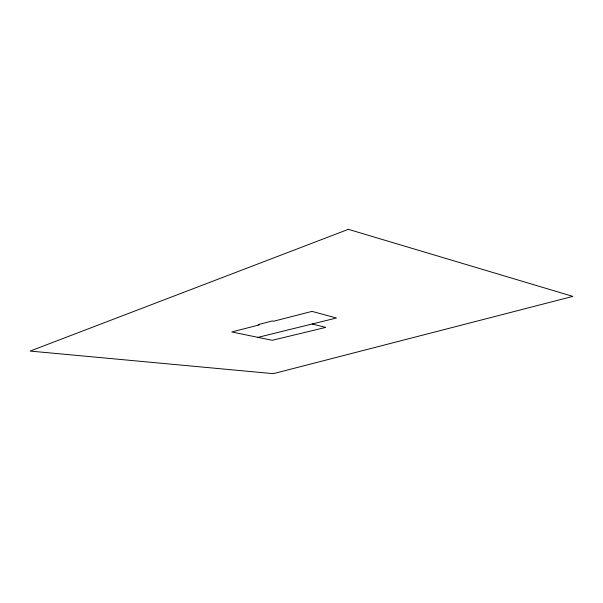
<?xml version="1.0" encoding="UTF-8"?>
<svg xmlns="http://www.w3.org/2000/svg" width="603" height="603" viewBox="0 0 603 603"><rect width="100%" height="100%" fill="white"/><g stroke="black" fill="none" stroke-linecap="round" stroke-linejoin="round"><path stroke-width="0.9" d="M257.978 337.363L336.466 318L312.015 311.382L273.566 321.241L272.375 320.954L258.069 324.633L259.267 324.904L231.763 331.952L272.247 340.303L325.763 327.384L312.166 323.999M348.368 229.336L30.15 351.074L273.363 373.664L572.85 296.39L348.368 229.336"/></g></svg>
